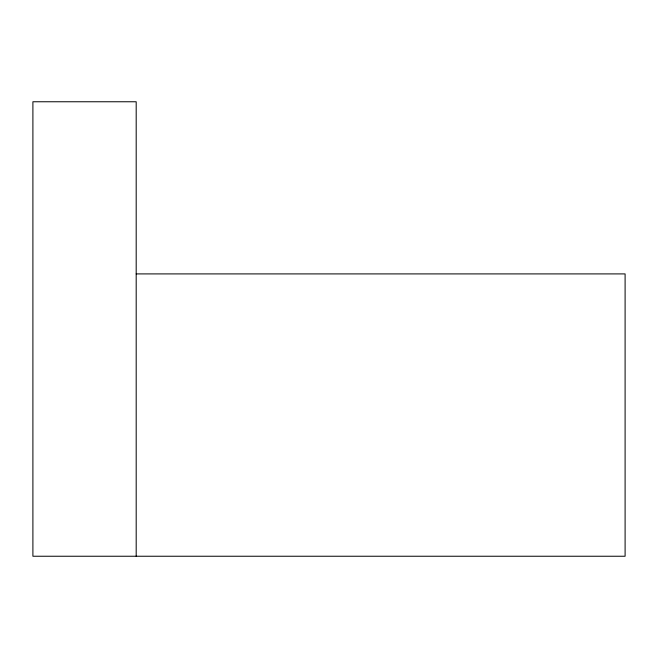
<?xml version="1.0" encoding="UTF-8"?>
<svg xmlns="http://www.w3.org/2000/svg" width="658" height="658" viewBox="0 0 658 658"><rect width="100%" height="100%" fill="white"/><g stroke="black" fill="none" stroke-linecap="round" stroke-linejoin="round"><path stroke-width="0.99" d="M136.19 273.909L625.1 273.909L625.1 556.24L32.9 556.24L32.9 101.76L136.19 101.76L136.19 556.24"/></g></svg>
